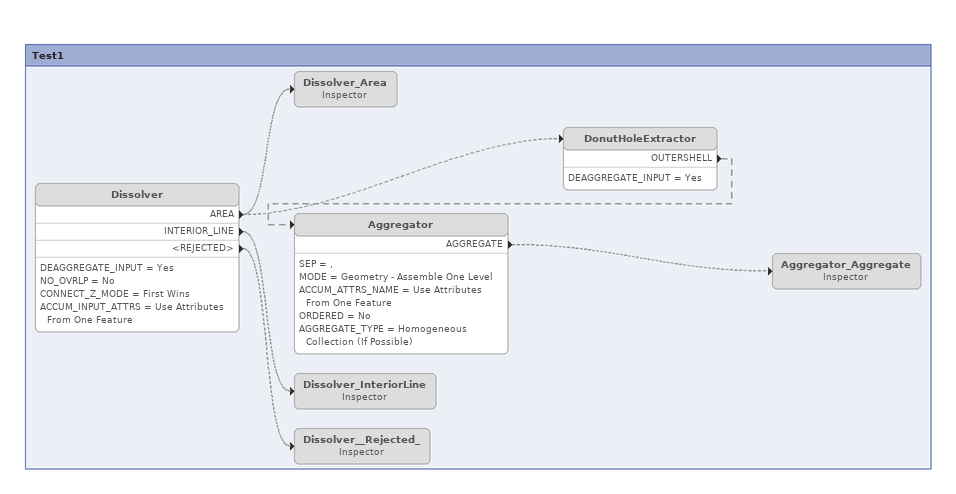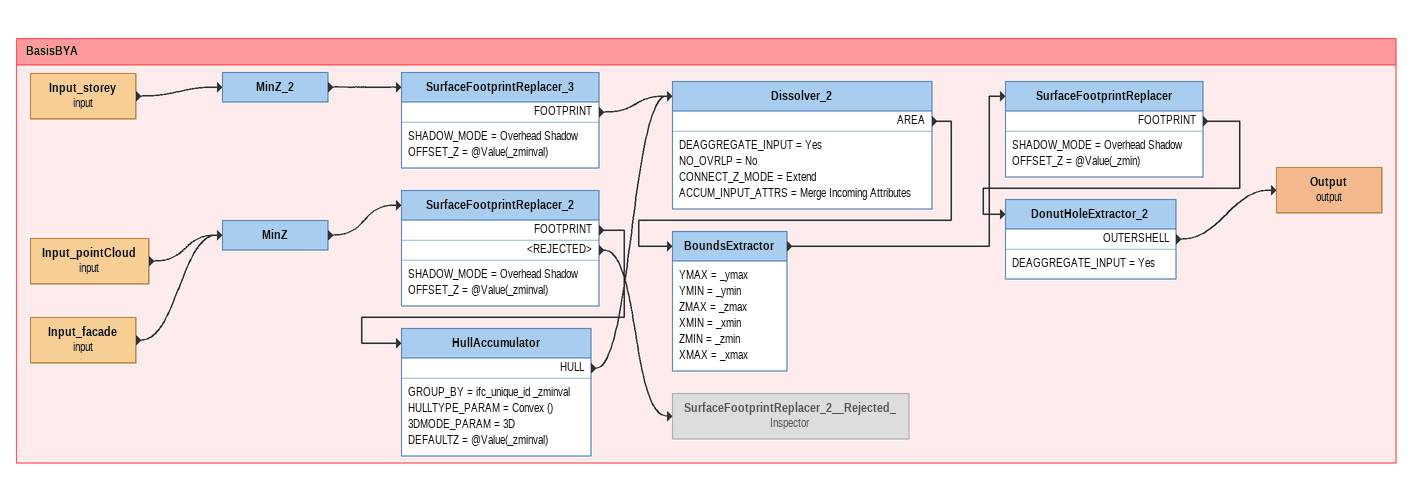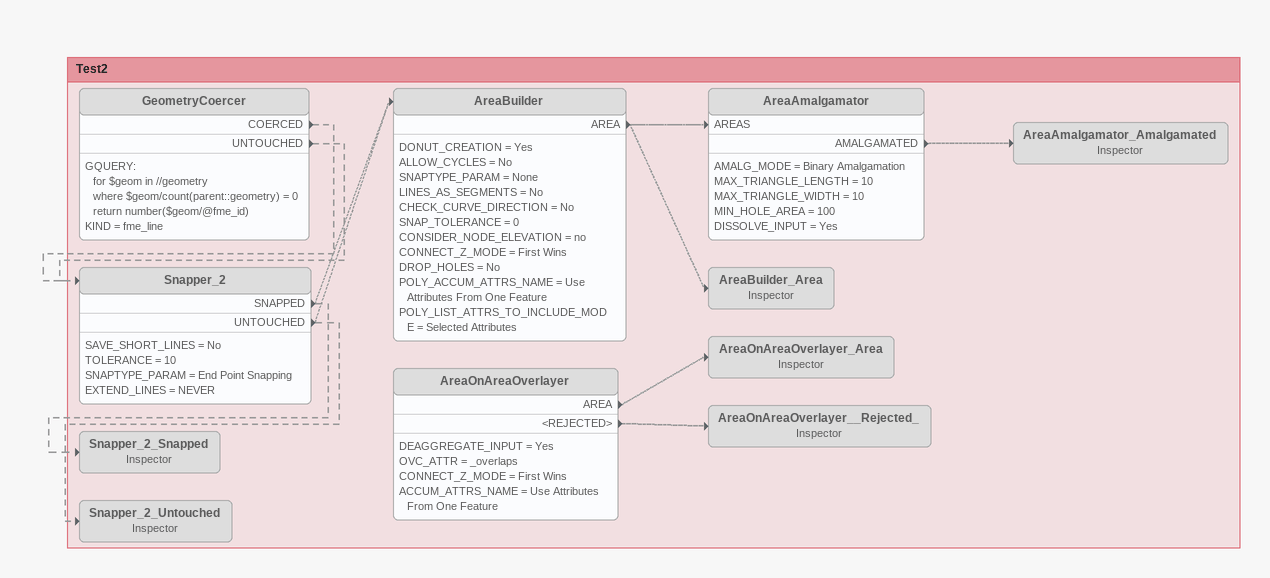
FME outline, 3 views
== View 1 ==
Bookmark: Test1
Dissolver [off]
    DEAGGREGATE_INPUT = Yes
    NO_OVRLP = No
    CONNECT_Z_MODE = First Wins
    ACCUM_INPUT_ATTRS = Use Attributes From One Feature
    AREA -> DonutHoleExtractor [off]
    AREA -> Dissolver_Area [off]
    INTERIOR_LINE -> Dissolver_InteriorLine [off]
    <REJECTED> -> Dissolver__Rejected_ [off]
Dissolver_Area: Inspector [off]
DonutHoleExtractor [off]
    DEAGGREGATE_INPUT = Yes
    OUTERSHELL -> Aggregator [off]
Aggregator [off]
    SEP = ,
    MODE = Geometry - Assemble One Level
    ACCUM_ATTRS_NAME = Use Attributes From One Feature
    ORDERED = No
    AGGREGATE_TYPE = Homogeneous Collection (If Possible)
    AGGREGATE -> Aggregator_Aggregate [off]
Aggregator_Aggregate: Inspector [off]
Dissolver_InteriorLine: Inspector [off]
Dissolver__Rejected_: Inspector [off]

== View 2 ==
Bookmark: BasisBYA
Input_storey (input)
    -> MinZ_2
MinZ_2
    -> SurfaceFootprintReplacer_3
SurfaceFootprintReplacer_3
    SHADOW_MODE = Overhead Shadow
    OFFSET_Z = @Value(_zminval)
    FOOTPRINT -> Dissolver_2
Input_pointCloud (input)
    -> MinZ
Input_facade (input)
    -> MinZ
MinZ
    -> SurfaceFootprintReplacer_2
SurfaceFootprintReplacer_2
    SHADOW_MODE = Overhead Shadow
    OFFSET_Z = @Value(_zminval)
    FOOTPRINT -> HullAccumulator
    <REJECTED> -> SurfaceFootprintReplacer_2__Rejected_
HullAccumulator
    GROUP_BY = ifc_unique_id _zminval
    HULLTYPE_PARAM = Convex ()
    3DMODE_PARAM = 3D
    DEFAULTZ = @Value(_zminval)
    HULL -> Dissolver_2
Dissolver_2
    DEAGGREGATE_INPUT = Yes
    NO_OVRLP = No
    CONNECT_Z_MODE = Extend
    ACCUM_INPUT_ATTRS = Merge Incoming Attributes
    AREA -> BoundsExtractor
BoundsExtractor
    YMAX = _ymax
    YMIN = _ymin
    ZMAX = _zmax
    XMIN = _xmin
    ZMIN = _zmin
    XMAX = _xmax
    -> SurfaceFootprintReplacer
SurfaceFootprintReplacer
    SHADOW_MODE = Overhead Shadow
    OFFSET_Z = @Value(_zmin)
    FOOTPRINT -> DonutHoleExtractor_2
DonutHoleExtractor_2
    DEAGGREGATE_INPUT = Yes
    OUTERSHELL -> Output (output)
Output (output)
SurfaceFootprintReplacer_2__Rejected_: Inspector [off]

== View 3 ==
Bookmark: Test2
GeometryCoercer [off]
    GQUERY:
      for $geom in //geometry
      where $geom/count(parent::geometry) = 0
      return number($geom/@fme_id)
    KIND = fme_line
    COERCED -> Snapper_2 [off]
    UNTOUCHED -> Snapper_2 [off]
Snapper_2 [off]
    SAVE_SHORT_LINES = No
    TOLERANCE = 10
    SNAPTYPE_PARAM = End Point Snapping
    EXTEND_LINES = NEVER
    SNAPPED -> AreaBuilder [off]
    SNAPPED -> Snapper_2_Snapped [off]
    UNTOUCHED -> AreaBuilder [off]
    UNTOUCHED -> Snapper_2_Untouched [off]
AreaBuilder [off]
    DONUT_CREATION = Yes
    ALLOW_CYCLES = No
    SNAPTYPE_PARAM = None
    LINES_AS_SEGMENTS = No
    CHECK_CURVE_DIRECTION = No
    SNAP_TOLERANCE = 0
    CONSIDER_NODE_ELEVATION = no
    CONNECT_Z_MODE = First Wins
    DROP_HOLES = No
    POLY_ACCUM_ATTRS_NAME = Use Attributes From One Feature
    POLY_LIST_ATTRS_TO_INCLUDE_MODE = Selected Attributes
    AREA -> AreaAmalgamator [AREAS] [off]
    AREA -> AreaBuilder_Area [off]
AreaAmalgamator [off]
    AMALG_MODE = Binary Amalgamation
    MAX_TRIANGLE_LENGTH = 10
    MAX_TRIANGLE_WIDTH = 10
    MIN_HOLE_AREA = 100
    DISSOLVE_INPUT = Yes
    AMALGAMATED -> AreaAmalgamator_Amalgamated [off]
AreaAmalgamator_Amalgamated: Inspector [off]
AreaBuilder_Area: Inspector [off]
Snapper_2_Snapped: Inspector [off]
Snapper_2_Untouched: Inspector [off]
AreaOnAreaOverlayer [off]
    DEAGGREGATE_INPUT = Yes
    OVC_ATTR = _overlaps
    CONNECT_Z_MODE = First Wins
    ACCUM_ATTRS_NAME = Use Attributes From One Feature
    AREA -> AreaOnAreaOverlayer_Area [off]
    <REJECTED> -> AreaOnAreaOverlayer__Rejected_ [off]
AreaOnAreaOverlayer_Area: Inspector [off]
AreaOnAreaOverlayer__Rejected_: Inspector [off]
